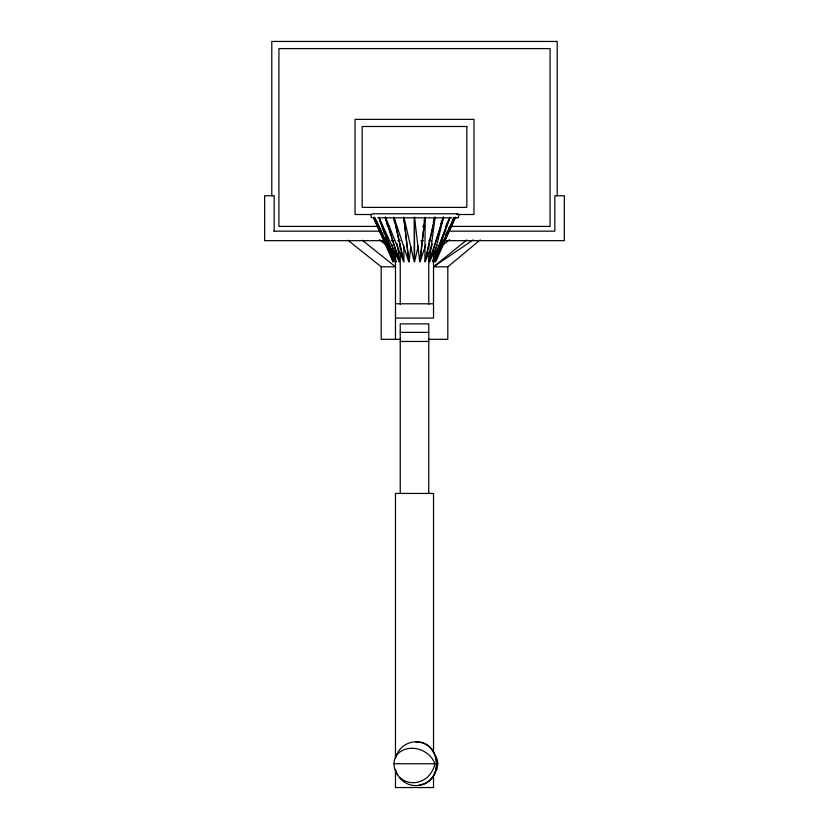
<?xml version="1.0" encoding="UTF-8"?>
<svg xmlns="http://www.w3.org/2000/svg" width="829" height="829" viewBox="0 0 829 829"><rect width="100%" height="100%" fill="white"/><g stroke="black" fill="none" stroke-linecap="round" stroke-linejoin="round"><path stroke-width="1.24" d="M414.396 217.291L414.199 261.736L404.003 217.592M425.163 217.592L424.873 261.736L434.924 217.26L425.225 261.736L432.375 244.151M370.864 215.281L371.185 217.239L372.086 217.84M424.894 218.566L420.106 261.736L425.671 244.897M410.863 246.503L409.091 261.736L403.785 217.291M425.018 217.291L419.712 261.736L414.552 217.291M435.432 755.841A21.357 17.419 -22.2 0 1 437.753 763.737L437.111 768.721L433.961 774.991M435.038 217.291L429.308 261.736L443.442 217.229L440.479 224.234M418.324 245.674L414.614 261.736L414.427 219.83M424.033 220.97L424.603 218.493M443.525 217.26L432.728 261.736L449.971 217.229L434.904 261.736L455.473 217.198L435.681 261.736L454.105 217.198L434.904 261.736L448.064 231.26M443.442 217.26L429.598 261.736L437.08 245.332M433.215 222.037L434.81 217.229M449.049 219.633L432.935 261.736L443.225 240.027M449.069 228.918L450.074 226.576M445.629 226.576L448.831 219.54M445.391 235.457L447.556 230.887M448.634 228.597L449.722 226.307M456.82 214.369L458.043 213.841M466.737 239.954L433.526 266.814L447.805 266.814L480.25 239.882M435.546 250.928L433.526 252.544L433.526 318.067L395.474 318.067M443.588 244.493L449.629 239.664M433.526 266.814L473.162 239.923M423.712 783.861C444.645 776.079 438.448 741.219 415.868 741.851A21.886 21.139 -90 0 0 398.138 751.82M418.604 785.25L423.681 783.871M456.271 217.84L458.364 217.561L458.955 215.281M372.107 213.768L457.722 213.768M371.755 214.504L355.04 214.504L355.04 119.366L473.96 119.366L473.96 214.504L458.541 214.504M377.827 217.84L451.992 217.84M378.128 226.4L278.917 226.4L278.917 48.59L550.083 48.59L550.083 226.4L450.872 226.4M387.143 226.4L389.723 226.4M422.635 226.4L425.142 226.4M273.871 231.156L380.221 231.156M448.779 231.156L554.839 231.156L554.839 195.758L564.352 195.758L564.352 240.669L442.924 240.669M384.791 240.669L264.648 240.669L264.648 195.758L274.161 195.758L274.161 231.156M391.247 240.669L393.827 240.669M397.702 240.669L400.293 240.669M420.956 240.669L423.546 240.669M428.707 240.669L431.298 240.669M347.993 240.255L381.195 266.814L395.474 266.814L362.263 240.255M395.474 303.787L433.526 303.787M400.231 332.388L428.769 332.388M400.231 339.31L381.195 339.31L381.195 266.783M428.769 339.31L447.805 339.31L447.805 266.783M400.231 341.455L428.769 341.455M393.982 763.737A21.357 17.419 22.2 0 1 411.868 748.266A21.357 17.419 22.2 0 1 434.821 763.737C433.961 768.97 431.194 773.602 427.381 777.219A21.191 19.72 -42.9 0 1 399.485 777.219C396.096 773.53 394.065 768.784 393.982 763.737L437.753 763.737M415.868 741.851C443.38 741.851 443.38 785.623 415.868 785.623A21.886 21.139 -90 0 1 406.262 783.229M457.732 217.84L457.09 217.561M379.371 239.664L385.412 244.493M392.449 250.13L395.474 252.544L395.474 339.31M376.242 220.711L393.899 261.736L385.734 237.674M376.159 220.711L393.122 261.736L373.33 217.198L393.796 261.736L374.718 217.198L395.879 261.736L378.843 217.229L399.215 261.736L385.371 217.26L399.505 261.736L397.205 243.964M385.464 217.198L403.588 261.736L393.879 217.26L403.941 261.736L403.837 245.229M379.775 219.633L396.075 261.736L391.879 244.441M379.599 219.633L384.511 234.068M394.272 218.037L408.697 261.736L403.806 217.592M385.288 217.26L387.091 224.669M393.765 217.291L394.428 222.379M403.65 217.291L403.671 221.105M557.212 195.758L557.212 41.45L271.788 41.45L271.788 195.758M433.526 752.722L433.526 493.442L395.474 493.442L395.474 757.882M433.526 775.944L433.526 787.55L395.474 787.55L395.474 769.488M428.769 243.477L428.769 248.638M428.769 252.513L428.769 304.336M428.769 493.442L428.769 323.87L400.231 323.87L400.231 493.442M400.231 243.539L400.231 248.638M400.231 252.513L400.231 304.336M405.298 782.69A21.886 21.139 -90 0 1 399.443 777.509M397.557 774.68A21.886 21.139 -90 0 1 395.454 769.405M395.454 758.069A21.886 21.139 -90 0 1 397.557 752.794M466.831 126.495L362.169 126.495L362.169 207.364L466.831 207.364L466.831 126.495"/></g></svg>
